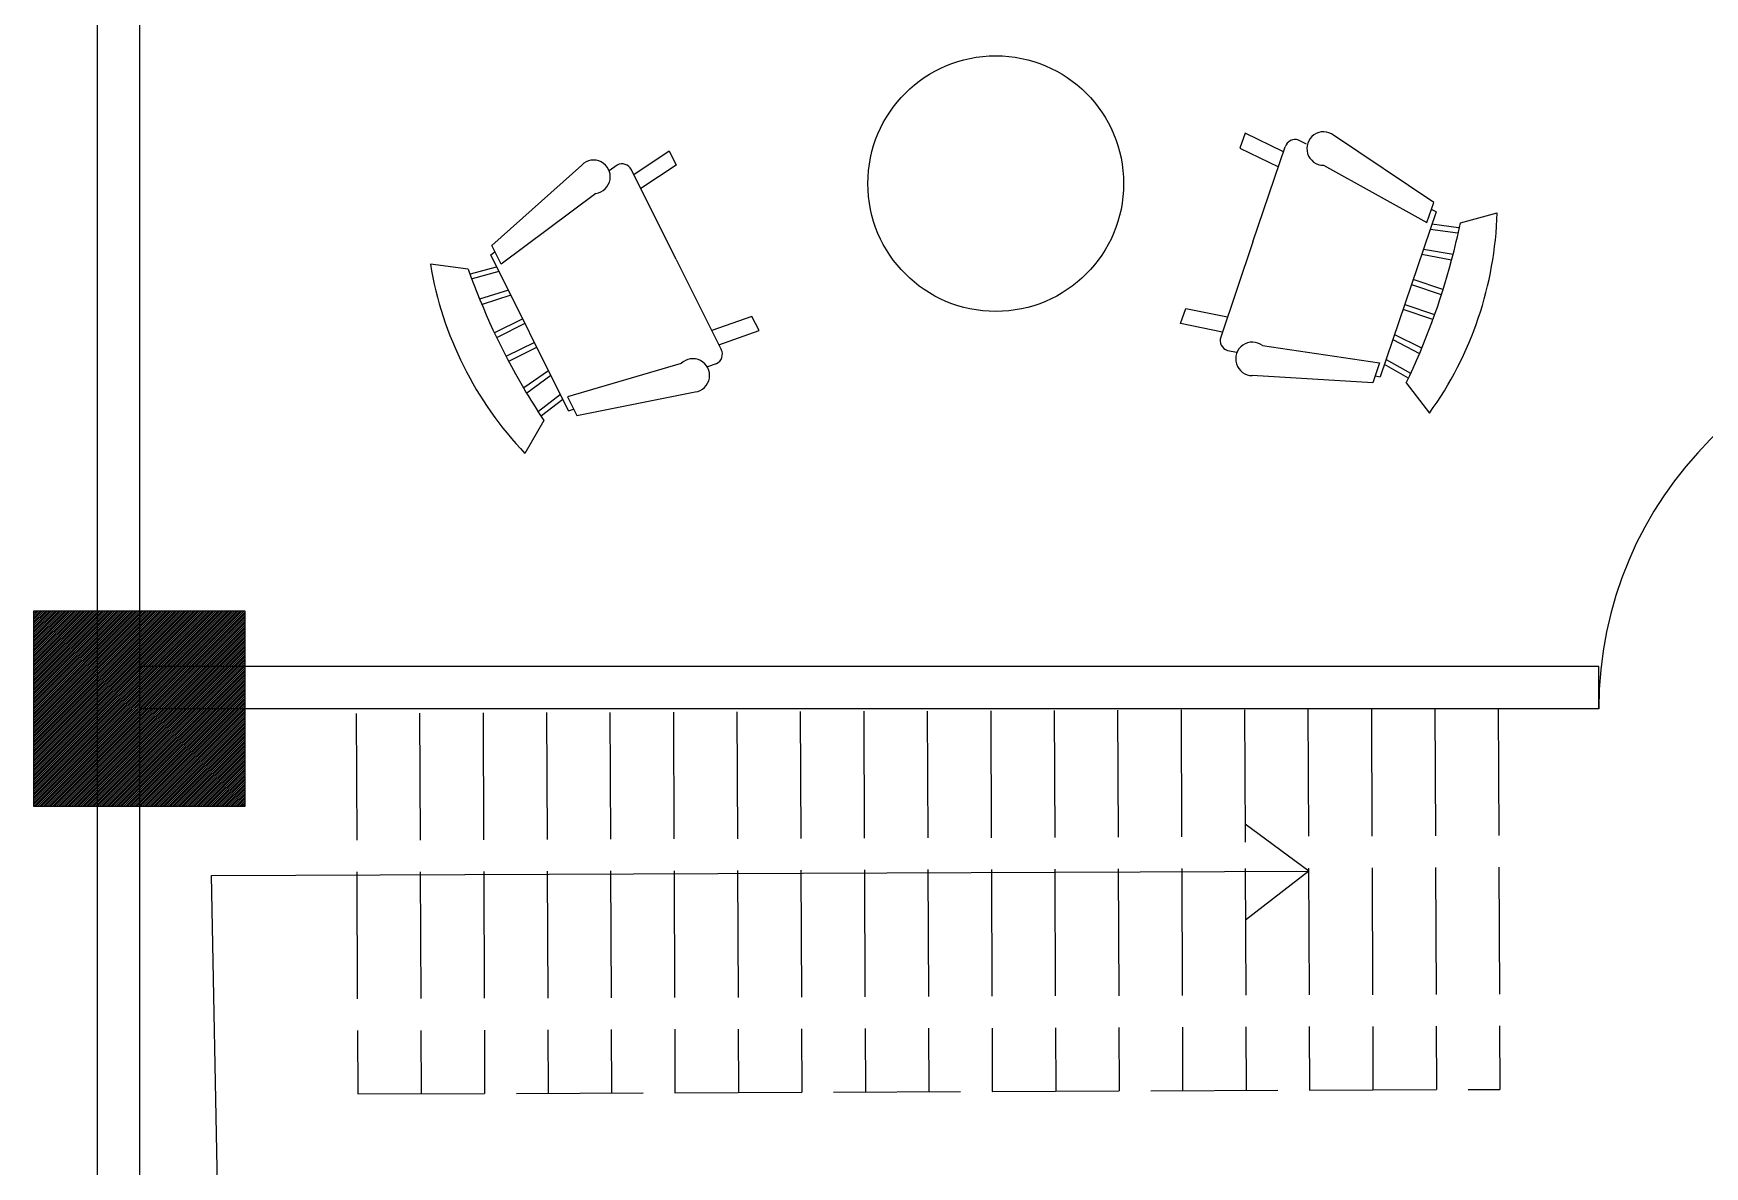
# Model space of a CAD drawing. Header units: inches. Extents: x 6 to 322, y 14 to 629.
# Drawn here: x 5.5 to 163.5, y 418.4 to 525.6 of the extents above; entities that cross this region are included whole.
import ezdxf

# ---------------------------------------------------------------- set-up
doc = ezdxf.new("R2010")
doc.units = ezdxf.units.IN
doc.header["$MEASUREMENT"] = 0
doc.linetypes.add('ACAD_ISO02W100', pattern=[15, 12, -3])

# ---------------------------------------------------------------- blocks, each defined once
blk = doc.blocks.new('Chair - Rocking')
at = {"linetype": 'Continuous'}
for p, q in [((-8, -4.5), (-10, -1.5)), ((8, -4.5), (10, -1.5)), ((-7.5, -4.5), (-7, -7)), ((-6.5, -7), (-7.02225, -4.43)), ((-4.5, -7), (-4.96674, -4.19951)), ((-4, -7), (-4.40532, -4.16272)), ((-1.5, -4.05012), (-1.5, -7)), ((-1, -7), (-1, -4.05012)), ((1, -7), (1, -4.04655)), ((1.5, -4.05012), (1.5, -7)), ((4, -7), (4.40187, -4.18694)), ((4.5, -7), (4.96761, -4.19437)), ((6.5, -7), (7, -4.4057)), ((7.5, -4.5), (7, -7)), ((-9, -7.5), (-12, -18.49999)), ((-7, -7.5), (-9, -7.5)), ((-9, -18.49999), (-7, -7.5)), ((-8.23428, -6.99939), (-8.3093, -7.47958)), ((-8.23041, -7), (8.23915, -7)), ((7, -7.5), (9, -7.5)), ((9, -18.49999), (7, -7.5)), ((8.31071, -7.48854), (8.23449, -7.00073)), ((9, -7.5), (12, -18.49999)), ((-10.36644, -20.64523), (-10.5, -21.49999)), ((10.5, -21.49999), (10.3575, -20.58798)), ((-9, -22.49999), (-9.5, -26.49999)), ((0, -22.49999), (-9.5, -22.49999)), ((-8, -26.49999), (-7.5, -22.49999)), ((0, -22.49999), (9.5, -22.49999)), ((8, -26.49999), (7.5, -22.49999)), ((9, -22.49999), (9.5, -26.49999)), ((-9.5, -26.49999), (-8, -26.49999)), ((9.5, -26.49999), (8, -26.49999))]:
    blk.add_line(p, q, dxfattribs=at)
for centre, radius, start, end in [((0, -34.08333), 34.08333, 72.93847, 107.0615), ((0, -68.25004), 64.25, 93.92211, 97.15267), ((0, -68.25004), 64.25, 82.84733, 93.92211), ((-10.5, -18.99999), 1.58114, 161.5651, 18.43495), ((10.5, -18.99999), 1.58114, 161.5651, 18.43495), ((-9.5, -21.49999), 1, 180, 270), ((9.5, -21.49999), 1, 270, 0)]:
    blk.add_arc(centre, radius, start, end, dxfattribs=at)

msp = doc.modelspace()

# ---------------------------------------------------------------- hatches: boundary and pattern name
at = {"linetype": 'ACAD_ISO02W100'}
h = msp.add_hatch(dxfattribs=at)
h.set_pattern_fill('ANSI31', color=6)
h.paths.add_polyline_path([(11.54, 252.9), (5.52, 252.9), (5.52, 234.48), (11.54, 234.48)])
h.paths.add_polyline_path([(15.54, 252.9), (11.54, 252.9), (11.54, 234.48), (15.54, 234.48)])
h.paths.add_polyline_path([(25.56, 252.9), (15.54, 252.9), (15.54, 243.69), (25.56, 243.69)])
h.paths.add_polyline_path([(25.56, 239.69), (15.54, 239.69), (15.54, 234.48), (25.56, 234.48)])
h.paths.add_polyline_path([(25.56, 243.69), (15.54, 243.69), (15.54, 239.69), (25.56, 239.69)])
h.paths.add_polyline_path([(166.06, 248.9), (156.04, 248.9), (156.04, 239.69), (146.02, 239.69), (146.02, 230.48), (166.06, 230.48)])
h.paths.add_polyline_path([(156.04, 248.9), (152.04, 248.9), (152.04, 243.69), (156.04, 243.69)], flags=17)
h.paths.add_polyline_path([(152.04, 248.9), (146.02, 248.9), (146.02, 243.69), (152.04, 243.69)], flags=17)
h.paths.add_polyline_path([(307.54, 239.69), (297.52, 239.69), (297.52, 230.48), (307.54, 230.48)])
h.paths.add_polyline_path([(307.54, 248.9), (297.52, 248.9), (297.52, 243.69), (307.54, 243.69)])
h.paths.add_polyline_path([(311.54, 248.9), (307.54, 248.9), (307.54, 230.48), (311.54, 230.48)])
h.paths.add_polyline_path([(317.56, 248.9), (311.54, 248.9), (311.54, 230.48), (317.56, 230.48)])
h.paths.add_polyline_path([(11.54, 384.9), (5.52, 384.9), (5.52, 366.48), (11.54, 366.48)])
h.paths.add_polyline_path([(25.56, 375.69), (15.54, 375.69), (15.54, 366.48), (25.56, 366.48)])
h.paths.add_polyline_path([(25.56, 379.69), (15.54, 379.69), (15.54, 375.69), (25.56, 375.69)])
h.paths.add_polyline_path([(25.56, 384.9), (15.54, 384.9), (15.54, 379.69), (25.56, 379.69)])
h.paths.add_polyline_path([(15.54, 375.69), (15.54, 384.9), (11.54, 384.9), (11.54, 366.48), (15.54, 366.48)])
h.paths.add_polyline_path([(160.06, 388.9), (156.04, 388.9), (156.04, 379.69), (156.04, 370.48), (160.06, 370.48)])
h.paths.add_polyline_path([(156.04, 379.69), (140.02, 379.69), (140.02, 375.69), (152.04, 375.69), (152.04, 370.48), (156.04, 370.48)])
h.paths.add_polyline_path([(152.04, 375.69), (140.02, 375.69), (140.02, 370.48), (152.04, 370.48)], flags=17)
h.paths.add_polyline_path([(150.04, 388.9), (144.04, 388.9), (144.04, 379.69), (150.04, 379.69)])
h.paths.add_polyline_path([(144.04, 388.9), (140.02, 388.9), (140.02, 379.69), (144.04, 379.69)])
h.paths.add_polyline_path([(156.04, 388.9), (150.04, 388.9), (150.04, 379.69), (156.04, 379.69)])
h.paths.add_polyline_path([(317.56, 470.9), (311.54, 470.9), (311.54, 452.48), (317.56, 452.48)])
h.paths.add_polyline_path([(311.54, 470.9), (307.54, 470.9), (307.54, 452.48), (311.54, 452.48)])
h.paths.add_polyline_path([(307.54, 461.69), (297.52, 461.69), (297.52, 452.48), (307.54, 452.48)])
h.paths.add_polyline_path([(307.54, 470.9), (297.53, 470.9), (297.52, 465.69), (307.54, 465.69)])
h.paths.add_polyline_path([(307.54, 465.69), (297.52, 465.69), (297.52, 461.69), (307.54, 461.69)])
h.paths.add_polyline_path([(203.56, 461.69), (189.54, 461.69), (189.54, 470.9), (183.52, 470.9), (183.52, 452.48), (203.56, 452.48)])
h.paths.add_polyline_path([(203.56, 470.9), (193.54, 470.9), (193.54, 465.69), (203.56, 465.69)], flags=17)
h.paths.add_polyline_path([(193.54, 470.9), (189.54, 470.9), (189.54, 465.69), (193.54, 465.69)], flags=17)
h.paths.add_polyline_path([(193.54, 465.69), (189.54, 465.69), (189.54, 461.69), (193.54, 461.69)], flags=17)
h.paths.add_polyline_path([(203.56, 465.69), (193.54, 465.69), (193.54, 461.69), (203.56, 461.69)], flags=17)
h.paths.add_polyline_path([(11.54, 470.9), (5.52, 470.9), (5.52, 452.48), (11.54, 452.48)])
h.paths.add_polyline_path([(15.54, 470.9), (11.54, 470.9), (11.54, 452.48), (15.54, 452.48)])
h.paths.add_polyline_path([(25.56, 470.9), (15.54, 470.9), (15.54, 465.69), (25.56, 465.69)])
h.paths.add_polyline_path([(25.56, 465.69), (15.54, 465.69), (15.54, 461.69), (25.56, 461.69)])
h.paths.add_polyline_path([(25.56, 461.69), (15.54, 461.69), (15.54, 452.48), (25.56, 452.48)])
h.paths.add_polyline_path([(189.54, 615.69), (180.73, 615.69), (180.73, 607.94), (189.54, 607.94)])
h.paths.add_polyline_path([(200.76, 619.69), (180.73, 619.69), (180.73, 615.69), (189.54, 615.69), (200.76, 615.69)])
h.paths.add_polyline_path([(200.76, 626.36), (180.73, 626.36), (180.73, 619.69), (200.76, 619.69)])
h.paths.add_polyline_path([(193.54, 615.69), (189.54, 615.69), (189.54, 607.94), (193.54, 607.94)])
h.paths.add_polyline_path([(193.54, 615.69), (193.54, 607.94), (200.76, 607.94), (200.76, 608.47)])
h.paths.add_polyline_path([(200.76, 615.69), (193.54, 615.69), (200.76, 608.47)])
h.paths.add_polyline_path([(321.56, 628.9), (301.52, 628.9), (301.52, 619.69), (311.54, 619.69), (311.54, 610.48), (321.56, 610.48)])
h.paths.add_polyline_path([(311.54, 619.69), (301.52, 619.69), (301.52, 615.69), (307.54, 615.69), (307.54, 610.48), (311.54, 610.48)], flags=17)
h.paths.add_polyline_path([(307.54, 615.69), (301.52, 615.69), (301.52, 610.48), (307.54, 610.48)], flags=17)
h.paths.add_polyline_path([(25.56, 19.69), (11.54, 19.69), (11.54, 32.9), (5.52, 32.9), (5.52, 14.48), (25.56, 14.48)])
h.paths.add_polyline_path([(25.56, 23.69), (15.54, 23.69), (15.54, 32.9), (11.54, 32.9), (11.54, 19.69), (25.56, 19.69)], flags=17)
h.paths.add_polyline_path([(25.56, 32.9), (15.54, 32.9), (15.54, 23.69), (25.56, 23.69)], flags=16)
h.paths.add_polyline_path([(171.56, 19.69), (151.52, 19.69), (151.52, 14.48), (171.56, 14.48)])
h.paths.add_polyline_path([(171.56, 23.69), (151.52, 23.69), (151.52, 19.69), (171.56, 19.69)])
h.paths.add_polyline_path([(171.56, 32.9), (151.52, 32.9), (151.52, 23.69), (171.56, 23.69)])
h.paths.add_polyline_path([(307.54, 32.9), (297.52, 32.9), (297.52, 23.69), (307.54, 23.69)], flags=17)
h.paths.add_polyline_path([(317.56, 32.9), (311.54, 32.9), (311.54, 19.69), (297.52, 19.69), (297.52, 14.48), (317.56, 14.48)])
h.paths.add_polyline_path([(311.54, 32.9), (307.54, 32.9), (307.54, 23.69), (297.52, 23.69), (297.52, 19.69), (311.54, 19.69)])
h.paths.add_polyline_path([(307.54, 240.89), (297.52, 240.89), (297.52, 239.69), (307.54, 239.69)])

# ---------------------------------------------------------------- linework, layer by layer
for p, q in [((15.54, 615.69), (15.54, 23.69)), ((153.54, 465.69), (15.54, 465.69)), ((153.54, 461.69), (153.54, 465.69)), ((153.54, 461.69), (15.54, 461.69)), ((120.09, 450.77), (120.09, 449.08))]:
    msp.add_line(p, q)
for p, q in [((78.04, 461.42), (78.19, 425.42)), ((84.04, 461.44), (84.19, 425.44)), ((84.04, 461.44), (84.19, 425.44)), ((90.04, 461.47), (90.19, 425.47)), ((96.04, 461.49), (96.19, 425.49)), ((96.04, 461.49), (96.19, 425.49)), ((96.04, 461.49), (96.19, 425.49)), ((102.04, 461.52), (102.19, 425.52)), ((108.04, 461.54), (108.19, 425.54)), ((114.04, 461.57), (114.19, 425.57)), ((120.04, 461.59), (120.19, 425.59)), ((126.04, 461.62), (126.19, 425.62)), ((132.04, 461.64), (132.19, 425.64)), ((138.04, 461.67), (138.19, 425.67)), ((144.04, 461.69), (144.19, 425.69)), ((36.04, 461.25), (36.19, 425.25)), ((42.04, 461.27), (42.19, 425.27)), ((48.04, 461.3), (48.19, 425.3)), ((54.04, 461.32), (54.19, 425.32)), ((54.04, 461.32), (54.19, 425.32)), ((54.04, 461.32), (54.19, 425.32)), ((60.04, 461.34), (60.19, 425.35)), ((66.04, 461.37), (66.19, 425.37)), ((66.04, 461.37), (66.19, 425.37)), ((72.04, 461.39), (72.19, 425.39)), ((36.19, 425.25), (144.19, 425.69))]:
    msp.add_line(p, q, dxfattribs=at)
at = {"color": 252, "true_color": 0x939598}
for p, q in [((22.35, 445.9), (126.11, 446.32)), ((23.29, 397.44), (22.35, 445.9))]:
    msp.add_line(p, q, dxfattribs=at)
for points in [[(11.54, 19.69), (311.54, 19.69), (311.54, 619.69), (11.54, 619.69)], [(5.52, 452.48), (25.56, 452.48), (25.56, 470.9), (5.52, 470.9)]]:
    msp.add_lwpolyline(points, close=True)
for points in [[(126.11, 446.32), (120.09, 450.77)], [(126.11, 446.32), (120.13, 441.68)]]:
    msp.add_lwpolyline(points, dxfattribs=at)
at = {"linetype": 'ByBlock'}
msp.add_circle((96.52, 511.35), 12.09, dxfattribs=at)
at = {"color": 4}
msp.add_arc((189.54, 461.69), 36, 90, 180, dxfattribs=at)

# ---------------------------------------------------------------- block references
at = {"linetype": 'ACAD_ISO02W100'}
for p, rotation in [((142.15, 498.63), 251.3121451239208), ((46.19, 494.1), 116.5650664559606)]:
    msp.add_blockref('Chair - Rocking', p, dxfattribs=dict(at, rotation=rotation))

doc.saveas('drawing.dxf')
